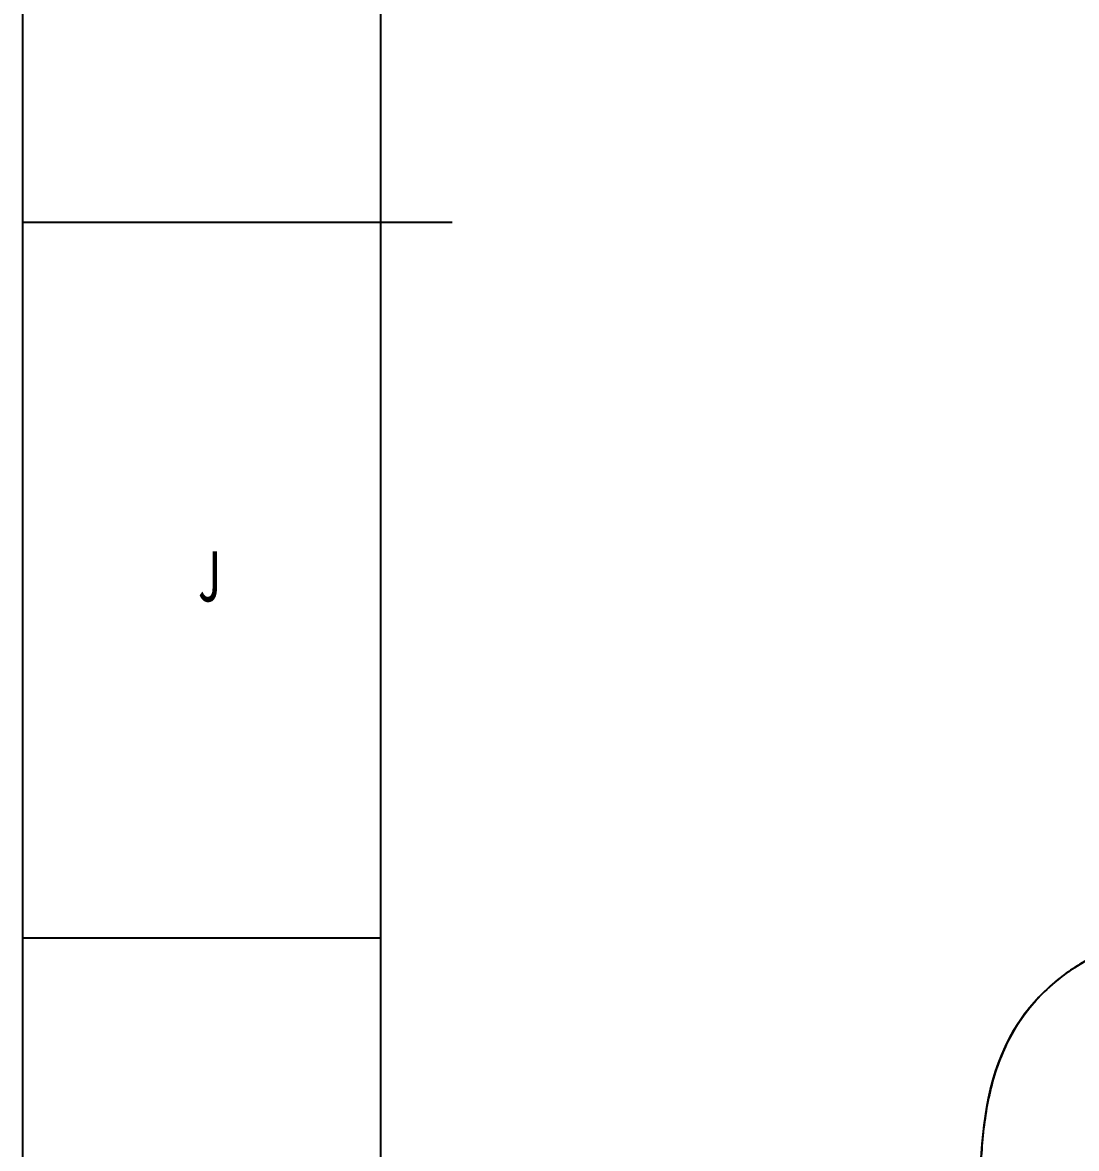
# Model space of a CAD drawing. Header units: millimetres. Extents: x 0 to 1189, y 0 to 841.
# Drawn here: x 0 to 73.6, y 355.8 to 434.5 of the extents above; entities that cross this region are included whole.
import ezdxf

# ---------------------------------------------------------------- set-up
doc = ezdxf.new("R2010")
doc.units = ezdxf.units.MM
doc.layers.add('10', color=7, linetype='Continuous')
doc.layers.add('5', color=7, linetype='Continuous')
doc.styles.add('SLDTEXTSTYLE5', font='TXT', dxfattribs={"width": 0.7})

msp = doc.modelspace()

# ---------------------------------------------------------------- linework, layer by layer
at = {"color": 7, "linetype": 'Continuous', "lineweight": 25}
msp.add_open_spline([(107.275, 374.183), (106, 374.14), (103.111, 374.043), (98.703, 373.813), (94.125, 373.483), (89.793, 373.043), (85.755, 372.474), (82.16, 371.775), (79.074, 370.959), (76.704, 370.119), (74.888, 369.278), (73.512, 368.482), (72.129, 367.488), (70.773, 366.223), (69.547, 364.647), (68.604, 362.944), (67.915, 361.162), (67.435, 359.308), (67.125, 357.401), (66.949, 355.458), (66.87, 353.494), (66.855, 351.529), (66.861, 349.576), (66.901, 347.652), (67.015, 345.767), (67.239, 343.936), (67.608, 342.169), (68.161, 340.479), (68.937, 338.882), (69.973, 337.392), (71.316, 336.025), (72.976, 334.8), (74.259, 334.174), (74.924, 333.849)], degree=3, knots=[0, 0, 0, 0, 0.051347, 0.116347, 0.177671, 0.236056, 0.291595, 0.34176, 0.383365, 0.419982, 0.442804, 0.46385, 0.483856, 0.511235, 0.538209, 0.563873, 0.589325, 0.614915, 0.640805, 0.667006, 0.69342, 0.719867, 0.746128, 0.772004, 0.79735, 0.822082, 0.846211, 0.869892, 0.893458, 0.917452, 0.942611, 0.970269, 1, 1, 1, 1], dxfattribs=at)
msp.add_open_spline([(66.859, 350.869), (66.844, 357.843), (67.119, 365.199), (74.863, 369.237)], degree=3, dxfattribs=at)
at = {"layer": '5', "color": 7}
msp.add_line((0, 841), (0, 0), dxfattribs=at)
at = {"layer": '5', "color": 7, "lineweight": 25}
msp.add_line((25, 831.05), (25, 10), dxfattribs=at)
at = {"layer": '5', "lineweight": 25}
msp.add_line((0, 420.5), (30, 420.5), dxfattribs=at)
at = {"layer": '5'}
msp.add_line((0, 370.5), (25, 370.5), dxfattribs=at)

# ---------------------------------------------------------------- texts
at = {"layer": '10', "insert": (13.015, 397.505), "char_height": 3.5, "attachment_point": 2, "style": 'SLDTEXTSTYLE5'}
msp.add_mtext('J', dxfattribs=at)

doc.saveas('drawing.dxf')
